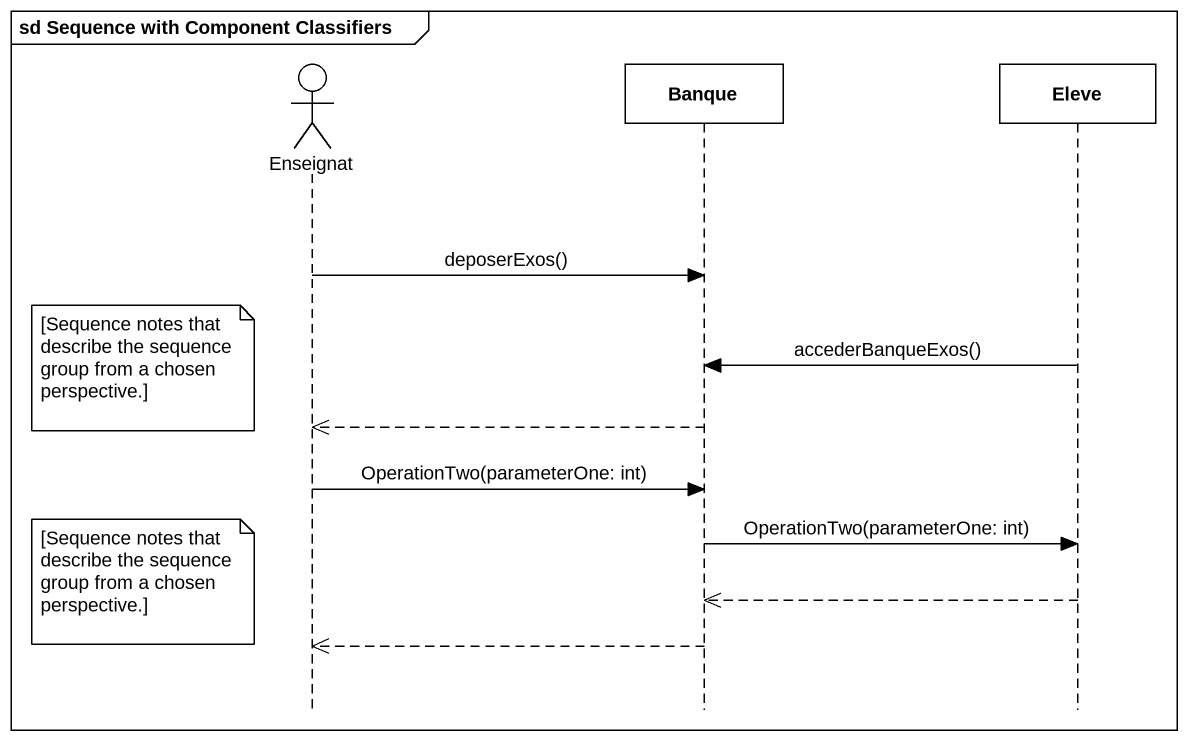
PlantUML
@startuml
mainframe sd Sequence with Component Classifiers
hide footbox
actor Enseignat
participant Banque
participant Eleve

Enseignat -> Banque : deposerExos()
Eleve -> Banque : accederBanqueExos()
note left of Enseignat : [Sequence notes that describe the sequence group from a chosen perspective.]
Banque -->> Enseignat
Enseignat -> Banque : OperationTwo(parameterOne: int)
Banque -> Eleve : OperationTwo(parameterOne: int)
note left of Enseignat : [Sequence notes that describe the sequence group from a chosen perspective.]
Eleve -->> Banque
Banque -->> Enseignat
@enduml
